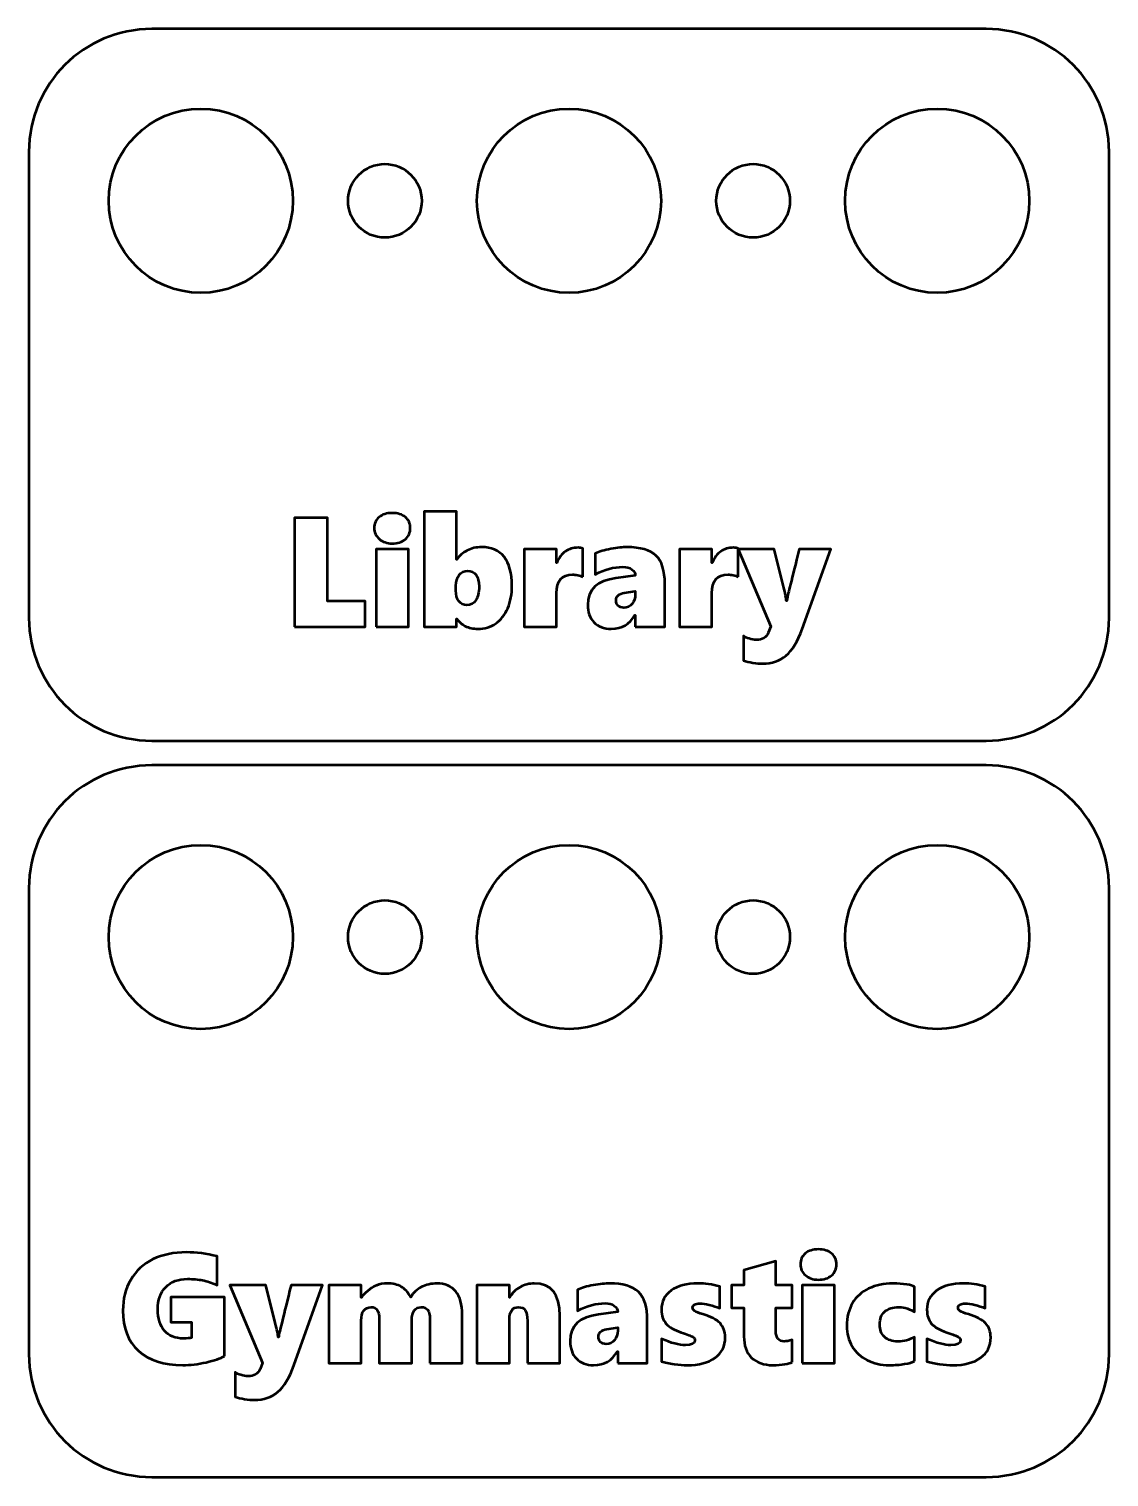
# Model space of a CAD drawing. Header units: centimetres. Extents: x -11.2 to 11.2, y -3 to 3.
# Drawn here: x -2.2 to 2.2, y -2.95 to 2.95 of the extents above; entities that cross this region are included whole.
import ezdxf

# ---------------------------------------------------------------- set-up
doc = ezdxf.new("R2010")
doc.units = ezdxf.units.CM
doc.header["$MEASUREMENT"] = 0
doc.layers.add('Layer 1', color=7, linetype='Continuous')

msp = doc.modelspace()

# ---------------------------------------------------------------- linework, layer by layer
at = {"layer": 'Layer 1', "lineweight": 53}
for centre, major_axis in [((-1.49999, 2.24999), (0, 0.37501)), ((0.00001, 2.24999), (0, 0.37501)), ((1.50001, 2.24999), (0, 0.37501)), ((-0.75, 2.25), (0, 0.15)), ((0.75, 2.25), (0, 0.15)), ((-1.49999, -0.75001), (0, 0.37501)), ((0.00001, -0.75001), (0, 0.37501)), ((1.50001, -0.75001), (0, 0.37501)), ((-0.75, -0.75), (0, 0.15)), ((0.75, -0.75), (0, 0.15))]:
    msp.add_ellipse(centre, major_axis=major_axis, ratio=1, dxfattribs=at)
for points in [[(-2.2, 0.55), (-2.2, 0.55), (-2.2, 2.45), (-2.2, 2.45), (-2.2, 2.45), (-2.2, 2.72614), (-1.97614, 2.95), (-1.7, 2.95), (-1.7, 2.95), (-1.7, 2.95), (1.7, 2.95), (1.7, 2.95), (1.7, 2.95), (1.97614, 2.95), (2.2, 2.72614), (2.2, 2.45), (2.2, 2.45), (2.2, 2.45), (2.2, 0.55), (2.2, 0.55), (2.2, 0.55), (2.2, 0.27386), (1.97614, 0.05), (1.7, 0.05), (1.7, 0.05), (1.7, 0.05), (-1.7, 0.05), (-1.7, 0.05), (-1.7, 0.05), (-1.97614, 0.05), (-2.2, 0.27386), (-2.2, 0.55)], [(-2.2, -2.45), (-2.2, -2.45), (-2.2, -0.55), (-2.2, -0.55), (-2.2, -0.55), (-2.2, -0.27386), (-1.97614, -0.05), (-1.7, -0.05), (-1.7, -0.05), (-1.7, -0.05), (1.7, -0.05), (1.7, -0.05), (1.7, -0.05), (1.97614, -0.05), (2.2, -0.27386), (2.2, -0.55), (2.2, -0.55), (2.2, -0.55), (2.2, -2.45), (2.2, -2.45), (2.2, -2.45), (2.2, -2.72614), (1.97614, -2.95), (1.7, -2.95), (1.7, -2.95), (1.7, -2.95), (-1.7, -2.95), (-1.7, -2.95), (-1.7, -2.95), (-1.97614, -2.95), (-2.2, -2.72614), (-2.2, -2.45)]]:
    msp.add_open_spline(points, degree=3, knots=[0, 0, 0, 0, 0.1111111, 0.1111111, 0.1111111, 0.1111111, 0.2222222, 0.2222222, 0.2222222, 0.2222222, 0.3333333, 0.3333333, 0.3333333, 0.3333333, 0.4444444, 0.4444444, 0.4444444, 0.4444444, 0.5555556, 0.5555556, 0.5555556, 0.5555556, 0.6666667, 0.6666667, 0.6666667, 0.6666667, 0.7777778, 0.7777778, 0.7777778, 0.7777778, 1, 1, 1, 1], dxfattribs=at)
at = {"layer": 'Layer 1', "color": 5, "lineweight": 53}
for points, knots in [([(-1.1177, 0.51361), (-1.1177, 0.51361), (-1.1177, 0.95811), (-1.1177, 0.95811), (-1.1177, 0.95811), (-1.1177, 0.95811), (-0.98372, 0.95811), (-0.98372, 0.95811), (-0.98372, 0.95811), (-0.98372, 0.95811), (-0.98372, 0.61839), (-0.98372, 0.61839), (-0.98372, 0.61839), (-0.98372, 0.61839), (-0.83068, 0.61839), (-0.83068, 0.61839), (-0.83068, 0.61839), (-0.83068, 0.61839), (-0.83068, 0.51361), (-0.83068, 0.51361), (-0.83068, 0.51361), (-0.83068, 0.51361), (-1.1177, 0.51361), (-1.1177, 0.51361)], [0, 0, 0, 0, 0.1428571, 0.1428571, 0.1428571, 0.1428571, 0.2857143, 0.2857143, 0.2857143, 0.2857143, 0.4285714, 0.4285714, 0.4285714, 0.4285714, 0.5714286, 0.5714286, 0.5714286, 0.5714286, 0.7142857, 0.7142857, 0.7142857, 0.7142857, 1, 1, 1, 1]), ([(-0.64642, 0.91662), (-0.64642, 0.898), (-0.6532, 0.88297), (-0.66674, 0.87133), (-0.66674, 0.87133), (-0.68029, 0.85979), (-0.69807, 0.85397), (-0.72019, 0.85397), (-0.72019, 0.85397), (-0.74167, 0.85397), (-0.75935, 0.86), (-0.773, 0.87196), (-0.773, 0.87196), (-0.78676, 0.88392), (-0.79364, 0.89884), (-0.79364, 0.91662), (-0.79364, 0.91662), (-0.79364, 0.93483), (-0.78697, 0.94964), (-0.77364, 0.96086), (-0.77364, 0.96086), (-0.7603, 0.97219), (-0.74252, 0.9778), (-0.72019, 0.9778), (-0.72019, 0.9778), (-0.69807, 0.9778), (-0.68029, 0.97219), (-0.66674, 0.96086), (-0.66674, 0.96086), (-0.6532, 0.94964), (-0.64642, 0.93483), (-0.64642, 0.91662)], [0, 0, 0, 0, 0.1111111, 0.1111111, 0.1111111, 0.1111111, 0.2222222, 0.2222222, 0.2222222, 0.2222222, 0.3333333, 0.3333333, 0.3333333, 0.3333333, 0.4444444, 0.4444444, 0.4444444, 0.4444444, 0.5555556, 0.5555556, 0.5555556, 0.5555556, 0.6666667, 0.6666667, 0.6666667, 0.6666667, 0.7777778, 0.7777778, 0.7777778, 0.7777778, 1, 1, 1, 1]), ([(-0.2324, 0.68199), (-0.2324, 0.64728), (-0.23811, 0.61659), (-0.24965, 0.58981), (-0.24965, 0.58981), (-0.26108, 0.56303), (-0.27738, 0.5424), (-0.29844, 0.52779), (-0.29844, 0.52779), (-0.3195, 0.51329), (-0.34342, 0.50599), (-0.37009, 0.50599), (-0.37009, 0.50599), (-0.39051, 0.50599), (-0.40808, 0.5098), (-0.42269, 0.51731), (-0.42269, 0.51731), (-0.43719, 0.52483), (-0.44872, 0.53467), (-0.45719, 0.54663), (-0.45719, 0.54663), (-0.45719, 0.54663), (-0.45846, 0.54663), (-0.45846, 0.54663), (-0.45846, 0.54663), (-0.45846, 0.54663), (-0.45846, 0.51361), (-0.45846, 0.51361), (-0.45846, 0.51361), (-0.45846, 0.51361), (-0.59054, 0.51361), (-0.59054, 0.51361), (-0.59054, 0.51361), (-0.59054, 0.51361), (-0.59054, 0.98351), (-0.59054, 0.98351), (-0.59054, 0.98351), (-0.59054, 0.98351), (-0.45846, 0.98351), (-0.45846, 0.98351), (-0.45846, 0.98351), (-0.45846, 0.98351), (-0.45846, 0.78793), (-0.45846, 0.78793), (-0.45846, 0.78793), (-0.45846, 0.78793), (-0.45719, 0.78793), (-0.45719, 0.78793), (-0.45719, 0.78793), (-0.44692, 0.80359), (-0.43285, 0.81598), (-0.41517, 0.82508), (-0.41517, 0.82508), (-0.3975, 0.83418), (-0.37803, 0.83873), (-0.35675, 0.83873), (-0.35675, 0.83873), (-0.31664, 0.83873), (-0.28585, 0.8254), (-0.26447, 0.79873), (-0.26447, 0.79873), (-0.24309, 0.77216), (-0.2324, 0.73321), (-0.2324, 0.68199)], [0, 0, 0, 0, 0.0588235, 0.0588235, 0.0588235, 0.0588235, 0.1176471, 0.1176471, 0.1176471, 0.1176471, 0.1764706, 0.1764706, 0.1764706, 0.1764706, 0.2352941, 0.2352941, 0.2352941, 0.2352941, 0.2941176, 0.2941176, 0.2941176, 0.2941176, 0.3529412, 0.3529412, 0.3529412, 0.3529412, 0.4117647, 0.4117647, 0.4117647, 0.4117647, 0.4705882, 0.4705882, 0.4705882, 0.4705882, 0.5294118, 0.5294118, 0.5294118, 0.5294118, 0.5882353, 0.5882353, 0.5882353, 0.5882353, 0.6470588, 0.6470588, 0.6470588, 0.6470588, 0.7058824, 0.7058824, 0.7058824, 0.7058824, 0.7647059, 0.7647059, 0.7647059, 0.7647059, 0.8235294, 0.8235294, 0.8235294, 0.8235294, 0.8823529, 0.8823529, 0.8823529, 0.8823529, 1, 1, 1, 1]), ([(-0.78623, 0.51361), (-0.78623, 0.51361), (-0.78623, 0.83111), (-0.78623, 0.83111), (-0.78623, 0.83111), (-0.78623, 0.83111), (-0.65415, 0.83111), (-0.65415, 0.83111), (-0.65415, 0.83111), (-0.65415, 0.83111), (-0.65415, 0.51361), (-0.65415, 0.51361), (-0.65415, 0.51361), (-0.65415, 0.51361), (-0.78623, 0.51361), (-0.78623, 0.51361)], [0, 0, 0, 0, 0.2, 0.2, 0.2, 0.2, 0.4, 0.4, 0.4, 0.4, 0.6, 0.6, 0.6, 0.6, 1, 1, 1, 1]), ([(0.056, 0.71808), (0.05103, 0.7203), (0.04436, 0.72242), (0.03589, 0.72422), (0.03589, 0.72422), (0.02732, 0.72602), (0.02033, 0.72697), (0.01473, 0.72697), (0.01473, 0.72697), (-0.02888, 0.72697), (-0.05068, 0.70178), (-0.05068, 0.6513), (-0.05068, 0.6513), (-0.05068, 0.6513), (-0.05068, 0.51361), (-0.05068, 0.51361), (-0.05068, 0.51361), (-0.05068, 0.51361), (-0.18276, 0.51361), (-0.18276, 0.51361), (-0.18276, 0.51361), (-0.18276, 0.51361), (-0.18276, 0.83111), (-0.18276, 0.83111), (-0.18276, 0.83111), (-0.18276, 0.83111), (-0.05068, 0.83111), (-0.05068, 0.83111), (-0.05068, 0.83111), (-0.05068, 0.83111), (-0.05068, 0.77523), (-0.05068, 0.77523), (-0.05068, 0.77523), (-0.05068, 0.77523), (-0.04941, 0.77523), (-0.04941, 0.77523), (-0.04941, 0.77523), (-0.04137, 0.79534), (-0.02994, 0.81068), (-0.01501, 0.82116), (-0.01501, 0.82116), (-0.00009, 0.83164), (0.01727, 0.83683), (0.03706, 0.83683), (0.03706, 0.83683), (0.04436, 0.83683), (0.0506, 0.83556), (0.056, 0.83312), (0.056, 0.83312), (0.056, 0.83312), (0.056, 0.71808), (0.056, 0.71808)], [0, 0, 0, 0, 0.0714286, 0.0714286, 0.0714286, 0.0714286, 0.1428571, 0.1428571, 0.1428571, 0.1428571, 0.2142857, 0.2142857, 0.2142857, 0.2142857, 0.2857143, 0.2857143, 0.2857143, 0.2857143, 0.3571429, 0.3571429, 0.3571429, 0.3571429, 0.4285714, 0.4285714, 0.4285714, 0.4285714, 0.5, 0.5, 0.5, 0.5, 0.5714286, 0.5714286, 0.5714286, 0.5714286, 0.6428571, 0.6428571, 0.6428571, 0.6428571, 0.7142857, 0.7142857, 0.7142857, 0.7142857, 0.7857143, 0.7857143, 0.7857143, 0.7857143, 0.8571429, 0.8571429, 0.8571429, 0.8571429, 1, 1, 1, 1]), ([(0.27, 0.51361), (0.27, 0.51361), (0.27, 0.56187), (0.27, 0.56187), (0.27, 0.56187), (0.27, 0.56187), (0.26873, 0.56187), (0.26873, 0.56187), (0.26873, 0.56187), (0.24766, 0.52462), (0.21549, 0.50599), (0.1721, 0.50599), (0.1721, 0.50599), (0.14215, 0.50599), (0.11865, 0.51488), (0.10172, 0.53266), (0.10172, 0.53266), (0.08479, 0.55044), (0.07632, 0.57415), (0.07632, 0.60389), (0.07632, 0.60389), (0.07632, 0.66622), (0.11463, 0.70242), (0.19126, 0.71226), (0.19126, 0.71226), (0.19126, 0.71226), (0.27, 0.72253), (0.27, 0.72253), (0.27, 0.72253), (0.27, 0.7329), (0.26534, 0.74147), (0.25603, 0.74814), (0.25603, 0.74814), (0.24682, 0.7548), (0.23433, 0.75809), (0.21856, 0.75809), (0.21856, 0.75809), (0.18311, 0.75809), (0.14564, 0.74793), (0.10617, 0.72761), (0.10617, 0.72761), (0.10617, 0.72761), (0.10617, 0.81333), (0.10617, 0.81333), (0.10617, 0.81333), (0.12331, 0.82074), (0.14479, 0.82688), (0.17062, 0.83164), (0.17062, 0.83164), (0.19644, 0.8364), (0.21856, 0.83873), (0.23698, 0.83873), (0.23698, 0.83873), (0.29084, 0.83873), (0.33, 0.82719), (0.35424, 0.80412), (0.35424, 0.80412), (0.37847, 0.78116), (0.39065, 0.74263), (0.39065, 0.68876), (0.39065, 0.68876), (0.39065, 0.68876), (0.39065, 0.51361), (0.39065, 0.51361), (0.39065, 0.51361), (0.39065, 0.51361), (0.27, 0.51361), (0.27, 0.51361)], [0, 0, 0, 0, 0.0555556, 0.0555556, 0.0555556, 0.0555556, 0.1111111, 0.1111111, 0.1111111, 0.1111111, 0.1666667, 0.1666667, 0.1666667, 0.1666667, 0.2222222, 0.2222222, 0.2222222, 0.2222222, 0.2777778, 0.2777778, 0.2777778, 0.2777778, 0.3333333, 0.3333333, 0.3333333, 0.3333333, 0.3888889, 0.3888889, 0.3888889, 0.3888889, 0.4444444, 0.4444444, 0.4444444, 0.4444444, 0.5, 0.5, 0.5, 0.5, 0.5555556, 0.5555556, 0.5555556, 0.5555556, 0.6111111, 0.6111111, 0.6111111, 0.6111111, 0.6666667, 0.6666667, 0.6666667, 0.6666667, 0.7222222, 0.7222222, 0.7222222, 0.7222222, 0.7777778, 0.7777778, 0.7777778, 0.7777778, 0.8333333, 0.8333333, 0.8333333, 0.8333333, 0.8888889, 0.8888889, 0.8888889, 0.8888889, 1, 1, 1, 1]), ([(0.6891, 0.71808), (0.68413, 0.7203), (0.67746, 0.72242), (0.66899, 0.72422), (0.66899, 0.72422), (0.66042, 0.72602), (0.65343, 0.72697), (0.64783, 0.72697), (0.64783, 0.72697), (0.60422, 0.72697), (0.58242, 0.70178), (0.58242, 0.6513), (0.58242, 0.6513), (0.58242, 0.6513), (0.58242, 0.51361), (0.58242, 0.51361), (0.58242, 0.51361), (0.58242, 0.51361), (0.45034, 0.51361), (0.45034, 0.51361), (0.45034, 0.51361), (0.45034, 0.51361), (0.45034, 0.83111), (0.45034, 0.83111), (0.45034, 0.83111), (0.45034, 0.83111), (0.58242, 0.83111), (0.58242, 0.83111), (0.58242, 0.83111), (0.58242, 0.83111), (0.58242, 0.77523), (0.58242, 0.77523), (0.58242, 0.77523), (0.58242, 0.77523), (0.58369, 0.77523), (0.58369, 0.77523), (0.58369, 0.77523), (0.59173, 0.79534), (0.60316, 0.81068), (0.61809, 0.82116), (0.61809, 0.82116), (0.63301, 0.83164), (0.65037, 0.83683), (0.67016, 0.83683), (0.67016, 0.83683), (0.67746, 0.83683), (0.6837, 0.83556), (0.6891, 0.83312), (0.6891, 0.83312), (0.6891, 0.83312), (0.6891, 0.71808), (0.6891, 0.71808)], [0, 0, 0, 0, 0.0714286, 0.0714286, 0.0714286, 0.0714286, 0.1428571, 0.1428571, 0.1428571, 0.1428571, 0.2142857, 0.2142857, 0.2142857, 0.2142857, 0.2857143, 0.2857143, 0.2857143, 0.2857143, 0.3571429, 0.3571429, 0.3571429, 0.3571429, 0.4285714, 0.4285714, 0.4285714, 0.4285714, 0.5, 0.5, 0.5, 0.5, 0.5714286, 0.5714286, 0.5714286, 0.5714286, 0.6428571, 0.6428571, 0.6428571, 0.6428571, 0.7142857, 0.7142857, 0.7142857, 0.7142857, 0.7857143, 0.7857143, 0.7857143, 0.7857143, 0.8571429, 0.8571429, 0.8571429, 0.8571429, 1, 1, 1, 1]), ([(0.7888, 0.36438), (0.77641, 0.36438), (0.76308, 0.36544), (0.74879, 0.36767), (0.74879, 0.36767), (0.73461, 0.36978), (0.7218, 0.37296), (0.71069, 0.37708), (0.71069, 0.37708), (0.71069, 0.37708), (0.71069, 0.47678), (0.71069, 0.47678), (0.71069, 0.47678), (0.71588, 0.47286), (0.7235, 0.46916), (0.73376, 0.46588), (0.73376, 0.46588), (0.74392, 0.4626), (0.75366, 0.4609), (0.76265, 0.4609), (0.76265, 0.4609), (0.78721, 0.4609), (0.80351, 0.47064), (0.81155, 0.49001), (0.81155, 0.49001), (0.81155, 0.49001), (0.82182, 0.51488), (0.82182, 0.51488), (0.82182, 0.51488), (0.82182, 0.51488), (0.6891, 0.83111), (0.6891, 0.83111), (0.6891, 0.83111), (0.6891, 0.83111), (0.83515, 0.83111), (0.83515, 0.83111), (0.83515, 0.83111), (0.83515, 0.83111), (0.87367, 0.67797), (0.87367, 0.67797), (0.87367, 0.67797), (0.88108, 0.64939), (0.8851, 0.63024), (0.88574, 0.62029), (0.88574, 0.62029), (0.88574, 0.62029), (0.88701, 0.62029), (0.88701, 0.62029), (0.88701, 0.62029), (0.88764, 0.62484), (0.88849, 0.62992), (0.88965, 0.63553), (0.88965, 0.63553), (0.89082, 0.64103), (0.90691, 0.70623), (0.93791, 0.83111), (0.93791, 0.83111), (0.93791, 0.83111), (1.06629, 0.83111), (1.06629, 0.83111), (1.06629, 0.83111), (1.06629, 0.83111), (0.94945, 0.50451), (0.94945, 0.50451), (0.94945, 0.50451), (0.93188, 0.45455), (0.91008, 0.41868), (0.88415, 0.39698), (0.88415, 0.39698), (0.85822, 0.37529), (0.82647, 0.36438), (0.7888, 0.36438)], [0, 0, 0, 0, 0.0526316, 0.0526316, 0.0526316, 0.0526316, 0.1052632, 0.1052632, 0.1052632, 0.1052632, 0.1578947, 0.1578947, 0.1578947, 0.1578947, 0.2105263, 0.2105263, 0.2105263, 0.2105263, 0.2631579, 0.2631579, 0.2631579, 0.2631579, 0.3157895, 0.3157895, 0.3157895, 0.3157895, 0.3684211, 0.3684211, 0.3684211, 0.3684211, 0.4210526, 0.4210526, 0.4210526, 0.4210526, 0.4736842, 0.4736842, 0.4736842, 0.4736842, 0.5263158, 0.5263158, 0.5263158, 0.5263158, 0.5789474, 0.5789474, 0.5789474, 0.5789474, 0.6315789, 0.6315789, 0.6315789, 0.6315789, 0.6842105, 0.6842105, 0.6842105, 0.6842105, 0.7368421, 0.7368421, 0.7368421, 0.7368421, 0.7894737, 0.7894737, 0.7894737, 0.7894737, 0.8421053, 0.8421053, 0.8421053, 0.8421053, 0.8947368, 0.8947368, 0.8947368, 0.8947368, 1, 1, 1, 1]), ([(-0.36638, 0.67797), (-0.36638, 0.69924), (-0.37051, 0.71533), (-0.37866, 0.72602), (-0.37866, 0.72602), (-0.38681, 0.73681), (-0.39856, 0.74221), (-0.4138, 0.74221), (-0.4138, 0.74221), (-0.42724, 0.74221), (-0.43846, 0.7366), (-0.44745, 0.72528), (-0.44745, 0.72528), (-0.45645, 0.71406), (-0.46089, 0.69935), (-0.46089, 0.68136), (-0.46089, 0.68136), (-0.46089, 0.68136), (-0.46089, 0.66209), (-0.46089, 0.66209), (-0.46089, 0.66209), (-0.46089, 0.64389), (-0.45687, 0.62939), (-0.44883, 0.6187), (-0.44883, 0.6187), (-0.44079, 0.60791), (-0.42999, 0.60251), (-0.41634, 0.60251), (-0.41634, 0.60251), (-0.40036, 0.60251), (-0.38808, 0.60907), (-0.3794, 0.6222), (-0.3794, 0.6222), (-0.37072, 0.63532), (-0.36638, 0.65395), (-0.36638, 0.67797)], [0, 0, 0, 0, 0.1, 0.1, 0.1, 0.1, 0.2, 0.2, 0.2, 0.2, 0.3, 0.3, 0.3, 0.3, 0.4, 0.4, 0.4, 0.4, 0.5, 0.5, 0.5, 0.5, 0.6, 0.6, 0.6, 0.6, 0.7, 0.7, 0.7, 0.7, 0.8, 0.8, 0.8, 0.8, 1, 1, 1, 1]), ([(0.19189, 0.62145), (0.19189, 0.61278), (0.19464, 0.60569), (0.20015, 0.60008), (0.20015, 0.60008), (0.20554, 0.59447), (0.21337, 0.59172), (0.22353, 0.59172), (0.22353, 0.59172), (0.2374, 0.59172), (0.24851, 0.5969), (0.25708, 0.60727), (0.25708, 0.60727), (0.26566, 0.61754), (0.27, 0.63077), (0.27, 0.64696), (0.27, 0.64696), (0.27, 0.64696), (0.27, 0.65903), (0.27, 0.65903), (0.27, 0.65903), (0.27, 0.65903), (0.22533, 0.65278), (0.22533, 0.65278), (0.22533, 0.65278), (0.203, 0.64908), (0.19189, 0.63871), (0.19189, 0.62145)], [0, 0, 0, 0, 0.125, 0.125, 0.125, 0.125, 0.25, 0.25, 0.25, 0.25, 0.375, 0.375, 0.375, 0.375, 0.5, 0.5, 0.5, 0.5, 0.625, 0.625, 0.625, 0.625, 0.75, 0.75, 0.75, 0.75, 1, 1, 1, 1]), ([(-1.4034, -2.45707), (-1.42012, -2.4666), (-1.4451, -2.47517), (-1.47844, -2.48269), (-1.47844, -2.48269), (-1.51167, -2.4902), (-1.54342, -2.49401), (-1.57358, -2.49401), (-1.57358, -2.49401), (-1.65137, -2.49401), (-1.71159, -2.47454), (-1.75392, -2.43559), (-1.75392, -2.43559), (-1.79625, -2.39664), (-1.81742, -2.34203), (-1.81742, -2.27176), (-1.81742, -2.27176), (-1.81742, -2.22466), (-1.80673, -2.18275), (-1.78535, -2.14614), (-1.78535, -2.14614), (-1.76397, -2.10962), (-1.73381, -2.08179), (-1.69497, -2.06274), (-1.69497, -2.06274), (-1.65613, -2.04379), (-1.6103, -2.03427), (-1.5576, -2.03427), (-1.5576, -2.03427), (-1.51897, -2.03427), (-1.47769, -2.03977), (-1.43388, -2.05067), (-1.43388, -2.05067), (-1.43388, -2.05067), (-1.43388, -2.16762), (-1.43388, -2.16762), (-1.43388, -2.16762), (-1.45431, -2.15831), (-1.47399, -2.15185), (-1.49283, -2.14825), (-1.49283, -2.14825), (-1.51167, -2.14465), (-1.5322, -2.14285), (-1.55453, -2.14285), (-1.55453, -2.14285), (-1.59136, -2.14285), (-1.62068, -2.15397), (-1.64248, -2.17609), (-1.64248, -2.17609), (-1.66428, -2.19821), (-1.67518, -2.22858), (-1.67518, -2.26721), (-1.67518, -2.26721), (-1.67518, -2.30425), (-1.66608, -2.33325), (-1.64777, -2.3541), (-1.64777, -2.3541), (-1.62946, -2.37495), (-1.60395, -2.38542), (-1.57115, -2.38542), (-1.57115, -2.38542), (-1.55591, -2.38542), (-1.54458, -2.38458), (-1.53738, -2.38288), (-1.53738, -2.38288), (-1.53738, -2.38288), (-1.53738, -2.31938), (-1.53738, -2.31938), (-1.53738, -2.31938), (-1.53738, -2.31938), (-1.62247, -2.31938), (-1.62247, -2.31938), (-1.62247, -2.31938), (-1.62247, -2.31938), (-1.62247, -2.21778), (-1.62247, -2.21778), (-1.62247, -2.21778), (-1.62247, -2.21778), (-1.4034, -2.21778), (-1.4034, -2.21778), (-1.4034, -2.21778), (-1.4034, -2.21778), (-1.4034, -2.45707), (-1.4034, -2.45707)], [0, 0, 0, 0, 0.0454545, 0.0454545, 0.0454545, 0.0454545, 0.0909091, 0.0909091, 0.0909091, 0.0909091, 0.1363636, 0.1363636, 0.1363636, 0.1363636, 0.1818182, 0.1818182, 0.1818182, 0.1818182, 0.2272727, 0.2272727, 0.2272727, 0.2272727, 0.2727273, 0.2727273, 0.2727273, 0.2727273, 0.3181818, 0.3181818, 0.3181818, 0.3181818, 0.3636364, 0.3636364, 0.3636364, 0.3636364, 0.4090909, 0.4090909, 0.4090909, 0.4090909, 0.4545455, 0.4545455, 0.4545455, 0.4545455, 0.5, 0.5, 0.5, 0.5, 0.5454545, 0.5454545, 0.5454545, 0.5454545, 0.5909091, 0.5909091, 0.5909091, 0.5909091, 0.6363636, 0.6363636, 0.6363636, 0.6363636, 0.6818182, 0.6818182, 0.6818182, 0.6818182, 0.7272727, 0.7272727, 0.7272727, 0.7272727, 0.7727273, 0.7727273, 0.7727273, 0.7727273, 0.8181818, 0.8181818, 0.8181818, 0.8181818, 0.8636364, 0.8636364, 0.8636364, 0.8636364, 0.9090909, 0.9090909, 0.9090909, 0.9090909, 1, 1, 1, 1]), ([(1.08985, -2.08338), (1.08985, -2.102), (1.08307, -2.11703), (1.06953, -2.12867), (1.06953, -2.12867), (1.05598, -2.14021), (1.0382, -2.14603), (1.01608, -2.14603), (1.01608, -2.14603), (0.9946, -2.14603), (0.97692, -2.14), (0.96327, -2.12804), (0.96327, -2.12804), (0.94951, -2.11608), (0.94263, -2.10116), (0.94263, -2.08338), (0.94263, -2.08338), (0.94263, -2.06517), (0.9493, -2.05036), (0.96263, -2.03914), (0.96263, -2.03914), (0.97597, -2.02781), (0.99375, -2.0222), (1.01608, -2.0222), (1.01608, -2.0222), (1.0382, -2.0222), (1.05598, -2.02781), (1.06953, -2.03914), (1.06953, -2.03914), (1.08307, -2.05036), (1.08985, -2.06517), (1.08985, -2.08338)], [0, 0, 0, 0, 0.1111111, 0.1111111, 0.1111111, 0.1111111, 0.2222222, 0.2222222, 0.2222222, 0.2222222, 0.3333333, 0.3333333, 0.3333333, 0.3333333, 0.4444444, 0.4444444, 0.4444444, 0.4444444, 0.5555556, 0.5555556, 0.5555556, 0.5555556, 0.6666667, 0.6666667, 0.6666667, 0.6666667, 0.7777778, 0.7777778, 0.7777778, 0.7777778, 1, 1, 1, 1]), ([(0.90876, -2.48194), (0.90273, -2.4848), (0.89299, -2.48755), (0.87934, -2.49009), (0.87934, -2.49009), (0.86569, -2.49274), (0.84928, -2.49401), (0.83002, -2.49401), (0.83002, -2.49401), (0.7933, -2.49401), (0.76451, -2.48385), (0.74366, -2.46364), (0.74366, -2.46364), (0.72292, -2.44342), (0.71255, -2.41453), (0.71255, -2.37717), (0.71255, -2.37717), (0.71255, -2.37717), (0.71255, -2.26033), (0.71255, -2.26033), (0.71255, -2.26033), (0.71255, -2.26033), (0.66238, -2.26033), (0.66238, -2.26033), (0.66238, -2.26033), (0.66238, -2.26033), (0.66238, -2.16889), (0.66238, -2.16889), (0.66238, -2.16889), (0.66238, -2.16889), (0.71255, -2.16889), (0.71255, -2.16889), (0.71255, -2.16889), (0.71255, -2.16889), (0.71255, -2.10645), (0.71255, -2.10645), (0.71255, -2.10645), (0.71255, -2.10645), (0.84272, -2.07046), (0.84272, -2.07046), (0.84272, -2.07046), (0.84272, -2.07046), (0.84272, -2.16889), (0.84272, -2.16889), (0.84272, -2.16889), (0.84272, -2.16889), (0.90876, -2.16889), (0.90876, -2.16889), (0.90876, -2.16889), (0.90876, -2.16889), (0.90876, -2.26033), (0.90876, -2.26033), (0.90876, -2.26033), (0.90876, -2.26033), (0.84272, -2.26033), (0.84272, -2.26033), (0.84272, -2.26033), (0.84272, -2.26033), (0.84272, -2.35558), (0.84272, -2.35558), (0.84272, -2.35558), (0.84272, -2.38352), (0.85383, -2.39749), (0.87595, -2.39749), (0.87595, -2.39749), (0.88622, -2.39749), (0.89722, -2.39516), (0.90876, -2.3905), (0.90876, -2.3905), (0.90876, -2.3905), (0.90876, -2.48194), (0.90876, -2.48194)], [0, 0, 0, 0, 0.0526316, 0.0526316, 0.0526316, 0.0526316, 0.1052632, 0.1052632, 0.1052632, 0.1052632, 0.1578947, 0.1578947, 0.1578947, 0.1578947, 0.2105263, 0.2105263, 0.2105263, 0.2105263, 0.2631579, 0.2631579, 0.2631579, 0.2631579, 0.3157895, 0.3157895, 0.3157895, 0.3157895, 0.3684211, 0.3684211, 0.3684211, 0.3684211, 0.4210526, 0.4210526, 0.4210526, 0.4210526, 0.4736842, 0.4736842, 0.4736842, 0.4736842, 0.5263158, 0.5263158, 0.5263158, 0.5263158, 0.5789474, 0.5789474, 0.5789474, 0.5789474, 0.6315789, 0.6315789, 0.6315789, 0.6315789, 0.6842105, 0.6842105, 0.6842105, 0.6842105, 0.7368421, 0.7368421, 0.7368421, 0.7368421, 0.7894737, 0.7894737, 0.7894737, 0.7894737, 0.8421053, 0.8421053, 0.8421053, 0.8421053, 0.8947368, 0.8947368, 0.8947368, 0.8947368, 1, 1, 1, 1]), ([(-1.28147, -2.63562), (-1.29386, -2.63562), (-1.30719, -2.63456), (-1.32148, -2.63233), (-1.32148, -2.63233), (-1.33566, -2.63022), (-1.34847, -2.62704), (-1.35958, -2.62292), (-1.35958, -2.62292), (-1.35958, -2.62292), (-1.35958, -2.52322), (-1.35958, -2.52322), (-1.35958, -2.52322), (-1.35439, -2.52714), (-1.34677, -2.53084), (-1.33651, -2.53412), (-1.33651, -2.53412), (-1.32635, -2.5374), (-1.31661, -2.5391), (-1.30762, -2.5391), (-1.30762, -2.5391), (-1.28306, -2.5391), (-1.26676, -2.52936), (-1.25872, -2.50999), (-1.25872, -2.50999), (-1.25872, -2.50999), (-1.24845, -2.48512), (-1.24845, -2.48512), (-1.24845, -2.48512), (-1.24845, -2.48512), (-1.38117, -2.16889), (-1.38117, -2.16889), (-1.38117, -2.16889), (-1.38117, -2.16889), (-1.23512, -2.16889), (-1.23512, -2.16889), (-1.23512, -2.16889), (-1.23512, -2.16889), (-1.1966, -2.32203), (-1.1966, -2.32203), (-1.1966, -2.32203), (-1.18919, -2.35061), (-1.18517, -2.36976), (-1.18453, -2.37971), (-1.18453, -2.37971), (-1.18453, -2.37971), (-1.18326, -2.37971), (-1.18326, -2.37971), (-1.18326, -2.37971), (-1.18263, -2.37516), (-1.18178, -2.37008), (-1.18062, -2.36447), (-1.18062, -2.36447), (-1.17945, -2.35897), (-1.16336, -2.29377), (-1.13236, -2.16889), (-1.13236, -2.16889), (-1.13236, -2.16889), (-1.00398, -2.16889), (-1.00398, -2.16889), (-1.00398, -2.16889), (-1.00398, -2.16889), (-1.12082, -2.49549), (-1.12082, -2.49549), (-1.12082, -2.49549), (-1.13839, -2.54545), (-1.16019, -2.58132), (-1.18612, -2.60302), (-1.18612, -2.60302), (-1.21205, -2.62471), (-1.2438, -2.63562), (-1.28147, -2.63562)], [0, 0, 0, 0, 0.0526316, 0.0526316, 0.0526316, 0.0526316, 0.1052632, 0.1052632, 0.1052632, 0.1052632, 0.1578947, 0.1578947, 0.1578947, 0.1578947, 0.2105263, 0.2105263, 0.2105263, 0.2105263, 0.2631579, 0.2631579, 0.2631579, 0.2631579, 0.3157895, 0.3157895, 0.3157895, 0.3157895, 0.3684211, 0.3684211, 0.3684211, 0.3684211, 0.4210526, 0.4210526, 0.4210526, 0.4210526, 0.4736842, 0.4736842, 0.4736842, 0.4736842, 0.5263158, 0.5263158, 0.5263158, 0.5263158, 0.5789474, 0.5789474, 0.5789474, 0.5789474, 0.6315789, 0.6315789, 0.6315789, 0.6315789, 0.6842105, 0.6842105, 0.6842105, 0.6842105, 0.7368421, 0.7368421, 0.7368421, 0.7368421, 0.7894737, 0.7894737, 0.7894737, 0.7894737, 0.8421053, 0.8421053, 0.8421053, 0.8421053, 0.8947368, 0.8947368, 0.8947368, 0.8947368, 1, 1, 1, 1]), ([(-0.56699, -2.48639), (-0.56699, -2.48639), (-0.56699, -2.3034), (-0.56699, -2.3034), (-0.56699, -2.3034), (-0.56699, -2.28806), (-0.56974, -2.27663), (-0.57514, -2.26911), (-0.57514, -2.26911), (-0.58064, -2.2616), (-0.58953, -2.25779), (-0.60191, -2.25779), (-0.60191, -2.25779), (-0.61409, -2.25779), (-0.62361, -2.26234), (-0.63038, -2.27155), (-0.63038, -2.27155), (-0.63726, -2.28076), (-0.64065, -2.29356), (-0.64065, -2.30986), (-0.64065, -2.30986), (-0.64065, -2.30986), (-0.64065, -2.48639), (-0.64065, -2.48639), (-0.64065, -2.48639), (-0.64065, -2.48639), (-0.77273, -2.48639), (-0.77273, -2.48639), (-0.77273, -2.48639), (-0.77273, -2.48639), (-0.77273, -2.30647), (-0.77273, -2.30647), (-0.77273, -2.30647), (-0.77273, -2.27398), (-0.78374, -2.25779), (-0.80586, -2.25779), (-0.80586, -2.25779), (-0.8193, -2.25779), (-0.82935, -2.26245), (-0.83612, -2.27187), (-0.83612, -2.27187), (-0.843, -2.28128), (-0.84639, -2.29483), (-0.84639, -2.3124), (-0.84639, -2.3124), (-0.84639, -2.3124), (-0.84639, -2.48639), (-0.84639, -2.48639), (-0.84639, -2.48639), (-0.84639, -2.48639), (-0.97847, -2.48639), (-0.97847, -2.48639), (-0.97847, -2.48639), (-0.97847, -2.48639), (-0.97847, -2.16889), (-0.97847, -2.16889), (-0.97847, -2.16889), (-0.97847, -2.16889), (-0.84639, -2.16889), (-0.84639, -2.16889), (-0.84639, -2.16889), (-0.84639, -2.16889), (-0.84639, -2.21905), (-0.84639, -2.21905), (-0.84639, -2.21905), (-0.84639, -2.21905), (-0.84512, -2.21905), (-0.84512, -2.21905), (-0.84512, -2.21905), (-0.84015, -2.21016), (-0.83231, -2.20117), (-0.82141, -2.19207), (-0.82141, -2.19207), (-0.81062, -2.18286), (-0.79834, -2.17545), (-0.78469, -2.16974), (-0.78469, -2.16974), (-0.77114, -2.16413), (-0.75633, -2.16127), (-0.74045, -2.16127), (-0.74045, -2.16127), (-0.71791, -2.16127), (-0.69896, -2.16571), (-0.68351, -2.1746), (-0.68351, -2.1746), (-0.66817, -2.18339), (-0.65536, -2.19746), (-0.64499, -2.21662), (-0.64499, -2.21662), (-0.63377, -2.19884), (-0.61895, -2.18519), (-0.60033, -2.17566), (-0.60033, -2.17566), (-0.5817, -2.16603), (-0.56096, -2.16127), (-0.5382, -2.16127), (-0.5382, -2.16127), (-0.50497, -2.16127), (-0.47936, -2.17206), (-0.46158, -2.19376), (-0.46158, -2.19376), (-0.4438, -2.21546), (-0.43491, -2.24678), (-0.43491, -2.28774), (-0.43491, -2.28774), (-0.43491, -2.28774), (-0.43491, -2.48639), (-0.43491, -2.48639), (-0.43491, -2.48639), (-0.43491, -2.48639), (-0.56699, -2.48639), (-0.56699, -2.48639)], [0, 0, 0, 0, 0.0344828, 0.0344828, 0.0344828, 0.0344828, 0.0689655, 0.0689655, 0.0689655, 0.0689655, 0.1034483, 0.1034483, 0.1034483, 0.1034483, 0.137931, 0.137931, 0.137931, 0.137931, 0.1724138, 0.1724138, 0.1724138, 0.1724138, 0.2068966, 0.2068966, 0.2068966, 0.2068966, 0.2413793, 0.2413793, 0.2413793, 0.2413793, 0.2758621, 0.2758621, 0.2758621, 0.2758621, 0.3103448, 0.3103448, 0.3103448, 0.3103448, 0.3448276, 0.3448276, 0.3448276, 0.3448276, 0.3793103, 0.3793103, 0.3793103, 0.3793103, 0.4137931, 0.4137931, 0.4137931, 0.4137931, 0.4482759, 0.4482759, 0.4482759, 0.4482759, 0.4827586, 0.4827586, 0.4827586, 0.4827586, 0.5172414, 0.5172414, 0.5172414, 0.5172414, 0.5517241, 0.5517241, 0.5517241, 0.5517241, 0.5862069, 0.5862069, 0.5862069, 0.5862069, 0.6206897, 0.6206897, 0.6206897, 0.6206897, 0.6551724, 0.6551724, 0.6551724, 0.6551724, 0.6896552, 0.6896552, 0.6896552, 0.6896552, 0.7241379, 0.7241379, 0.7241379, 0.7241379, 0.7586207, 0.7586207, 0.7586207, 0.7586207, 0.7931034, 0.7931034, 0.7931034, 0.7931034, 0.8275862, 0.8275862, 0.8275862, 0.8275862, 0.862069, 0.862069, 0.862069, 0.862069, 0.8965517, 0.8965517, 0.8965517, 0.8965517, 0.9310345, 0.9310345, 0.9310345, 0.9310345, 1, 1, 1, 1]), ([(-0.16937, -2.48639), (-0.16937, -2.48639), (-0.16937, -2.31303), (-0.16937, -2.31303), (-0.16937, -2.31303), (-0.16937, -2.29335), (-0.17233, -2.27927), (-0.17815, -2.2707), (-0.17815, -2.2707), (-0.18408, -2.26213), (-0.19361, -2.25779), (-0.20683, -2.25779), (-0.20683, -2.25779), (-0.21816, -2.25779), (-0.22705, -2.26223), (-0.2334, -2.27112), (-0.2334, -2.27112), (-0.23985, -2.28001), (-0.24303, -2.29144), (-0.24303, -2.3052), (-0.24303, -2.3052), (-0.24303, -2.3052), (-0.24303, -2.48639), (-0.24303, -2.48639), (-0.24303, -2.48639), (-0.24303, -2.48639), (-0.37511, -2.48639), (-0.37511, -2.48639), (-0.37511, -2.48639), (-0.37511, -2.48639), (-0.37511, -2.16889), (-0.37511, -2.16889), (-0.37511, -2.16889), (-0.37511, -2.16889), (-0.24303, -2.16889), (-0.24303, -2.16889), (-0.24303, -2.16889), (-0.24303, -2.16889), (-0.24303, -2.21842), (-0.24303, -2.21842), (-0.24303, -2.21842), (-0.24303, -2.21842), (-0.24176, -2.21842), (-0.24176, -2.21842), (-0.24176, -2.21842), (-0.23128, -2.20032), (-0.2171, -2.18625), (-0.19932, -2.1763), (-0.19932, -2.1763), (-0.18154, -2.16624), (-0.16228, -2.16127), (-0.14143, -2.16127), (-0.14143, -2.16127), (-0.072, -2.16127), (-0.03729, -2.20508), (-0.03729, -2.29271), (-0.03729, -2.29271), (-0.03729, -2.29271), (-0.03729, -2.48639), (-0.03729, -2.48639), (-0.03729, -2.48639), (-0.03729, -2.48639), (-0.16937, -2.48639), (-0.16937, -2.48639)], [0, 0, 0, 0, 0.0588235, 0.0588235, 0.0588235, 0.0588235, 0.1176471, 0.1176471, 0.1176471, 0.1176471, 0.1764706, 0.1764706, 0.1764706, 0.1764706, 0.2352941, 0.2352941, 0.2352941, 0.2352941, 0.2941176, 0.2941176, 0.2941176, 0.2941176, 0.3529412, 0.3529412, 0.3529412, 0.3529412, 0.4117647, 0.4117647, 0.4117647, 0.4117647, 0.4705882, 0.4705882, 0.4705882, 0.4705882, 0.5294118, 0.5294118, 0.5294118, 0.5294118, 0.5882353, 0.5882353, 0.5882353, 0.5882353, 0.6470588, 0.6470588, 0.6470588, 0.6470588, 0.7058824, 0.7058824, 0.7058824, 0.7058824, 0.7647059, 0.7647059, 0.7647059, 0.7647059, 0.8235294, 0.8235294, 0.8235294, 0.8235294, 0.8823529, 0.8823529, 0.8823529, 0.8823529, 1, 1, 1, 1]), ([(0.1983, -2.48639), (0.1983, -2.48639), (0.1983, -2.43813), (0.1983, -2.43813), (0.1983, -2.43813), (0.1983, -2.43813), (0.19703, -2.43813), (0.19703, -2.43813), (0.19703, -2.43813), (0.17596, -2.47538), (0.14379, -2.49401), (0.1004, -2.49401), (0.1004, -2.49401), (0.07045, -2.49401), (0.04695, -2.48512), (0.03002, -2.46734), (0.03002, -2.46734), (0.01309, -2.44956), (0.00462, -2.42585), (0.00462, -2.39611), (0.00462, -2.39611), (0.00462, -2.33378), (0.04293, -2.29758), (0.11956, -2.28774), (0.11956, -2.28774), (0.11956, -2.28774), (0.1983, -2.27747), (0.1983, -2.27747), (0.1983, -2.27747), (0.1983, -2.2671), (0.19364, -2.25853), (0.18433, -2.25186), (0.18433, -2.25186), (0.17512, -2.2452), (0.16263, -2.24191), (0.14686, -2.24191), (0.14686, -2.24191), (0.11141, -2.24191), (0.07394, -2.25207), (0.03447, -2.27239), (0.03447, -2.27239), (0.03447, -2.27239), (0.03447, -2.18667), (0.03447, -2.18667), (0.03447, -2.18667), (0.05161, -2.17926), (0.07309, -2.17312), (0.09892, -2.16836), (0.09892, -2.16836), (0.12474, -2.1636), (0.14686, -2.16127), (0.16528, -2.16127), (0.16528, -2.16127), (0.21914, -2.16127), (0.2583, -2.17281), (0.28254, -2.19588), (0.28254, -2.19588), (0.30677, -2.21884), (0.31895, -2.25737), (0.31895, -2.31124), (0.31895, -2.31124), (0.31895, -2.31124), (0.31895, -2.48639), (0.31895, -2.48639), (0.31895, -2.48639), (0.31895, -2.48639), (0.1983, -2.48639), (0.1983, -2.48639)], [0, 0, 0, 0, 0.0555556, 0.0555556, 0.0555556, 0.0555556, 0.1111111, 0.1111111, 0.1111111, 0.1111111, 0.1666667, 0.1666667, 0.1666667, 0.1666667, 0.2222222, 0.2222222, 0.2222222, 0.2222222, 0.2777778, 0.2777778, 0.2777778, 0.2777778, 0.3333333, 0.3333333, 0.3333333, 0.3333333, 0.3888889, 0.3888889, 0.3888889, 0.3888889, 0.4444444, 0.4444444, 0.4444444, 0.4444444, 0.5, 0.5, 0.5, 0.5, 0.5555556, 0.5555556, 0.5555556, 0.5555556, 0.6111111, 0.6111111, 0.6111111, 0.6111111, 0.6666667, 0.6666667, 0.6666667, 0.6666667, 0.7222222, 0.7222222, 0.7222222, 0.7222222, 0.7777778, 0.7777778, 0.7777778, 0.7777778, 0.8333333, 0.8333333, 0.8333333, 0.8333333, 0.8888889, 0.8888889, 0.8888889, 0.8888889, 1, 1, 1, 1]), ([(0.63645, -2.38087), (0.63645, -2.41675), (0.6228, -2.44469), (0.59539, -2.46438), (0.59539, -2.46438), (0.56798, -2.48417), (0.52988, -2.49401), (0.48088, -2.49401), (0.48088, -2.49401), (0.46659, -2.49401), (0.44902, -2.49253), (0.42806, -2.48967), (0.42806, -2.48967), (0.407, -2.48681), (0.38996, -2.48332), (0.37674, -2.47919), (0.37674, -2.47919), (0.37674, -2.47919), (0.37674, -2.38669), (0.37674, -2.38669), (0.37674, -2.38669), (0.41579, -2.40405), (0.44838, -2.41273), (0.47453, -2.41273), (0.47453, -2.41273), (0.50035, -2.41273), (0.51326, -2.40606), (0.51326, -2.39262), (0.51326, -2.39262), (0.51326, -2.38701), (0.5103, -2.38236), (0.50426, -2.37876), (0.50426, -2.37876), (0.49834, -2.37516), (0.48257, -2.36913), (0.45727, -2.36066), (0.45727, -2.36066), (0.42912, -2.35177), (0.4087, -2.33992), (0.39589, -2.32531), (0.39589, -2.32531), (0.38309, -2.3106), (0.37674, -2.29144), (0.37674, -2.26795), (0.37674, -2.26795), (0.37674, -2.23504), (0.38986, -2.20911), (0.416, -2.18995), (0.416, -2.18995), (0.44214, -2.17079), (0.47886, -2.16127), (0.52617, -2.16127), (0.52617, -2.16127), (0.5539, -2.16127), (0.58322, -2.16529), (0.61423, -2.17333), (0.61423, -2.17333), (0.61423, -2.17333), (0.61423, -2.26223), (0.61423, -2.26223), (0.61423, -2.26223), (0.60121, -2.25663), (0.58692, -2.25197), (0.57136, -2.24816), (0.57136, -2.24816), (0.55591, -2.24445), (0.54289, -2.24255), (0.53231, -2.24255), (0.53231, -2.24255), (0.52363, -2.24255), (0.51665, -2.24403), (0.51146, -2.24689), (0.51146, -2.24689), (0.50628, -2.24975), (0.50374, -2.25377), (0.50374, -2.25895), (0.50374, -2.25895), (0.50374, -2.26499), (0.50649, -2.26985), (0.5121, -2.27356), (0.5121, -2.27356), (0.51771, -2.27726), (0.52882, -2.28171), (0.54565, -2.28689), (0.54565, -2.28689), (0.57803, -2.29642), (0.60131, -2.30859), (0.61539, -2.32351), (0.61539, -2.32351), (0.62947, -2.33833), (0.63645, -2.35748), (0.63645, -2.38087)], [0, 0, 0, 0, 0.0416667, 0.0416667, 0.0416667, 0.0416667, 0.0833333, 0.0833333, 0.0833333, 0.0833333, 0.125, 0.125, 0.125, 0.125, 0.1666667, 0.1666667, 0.1666667, 0.1666667, 0.2083333, 0.2083333, 0.2083333, 0.2083333, 0.25, 0.25, 0.25, 0.25, 0.2916667, 0.2916667, 0.2916667, 0.2916667, 0.3333333, 0.3333333, 0.3333333, 0.3333333, 0.375, 0.375, 0.375, 0.375, 0.4166667, 0.4166667, 0.4166667, 0.4166667, 0.4583333, 0.4583333, 0.4583333, 0.4583333, 0.5, 0.5, 0.5, 0.5, 0.5416667, 0.5416667, 0.5416667, 0.5416667, 0.5833333, 0.5833333, 0.5833333, 0.5833333, 0.625, 0.625, 0.625, 0.625, 0.6666667, 0.6666667, 0.6666667, 0.6666667, 0.7083333, 0.7083333, 0.7083333, 0.7083333, 0.75, 0.75, 0.75, 0.75, 0.7916667, 0.7916667, 0.7916667, 0.7916667, 0.8333333, 0.8333333, 0.8333333, 0.8333333, 0.875, 0.875, 0.875, 0.875, 0.9166667, 0.9166667, 0.9166667, 0.9166667, 1, 1, 1, 1]), ([(0.95004, -2.48639), (0.95004, -2.48639), (0.95004, -2.16889), (0.95004, -2.16889), (0.95004, -2.16889), (0.95004, -2.16889), (1.08212, -2.16889), (1.08212, -2.16889), (1.08212, -2.16889), (1.08212, -2.16889), (1.08212, -2.48639), (1.08212, -2.48639), (1.08212, -2.48639), (1.08212, -2.48639), (0.95004, -2.48639), (0.95004, -2.48639)], [0, 0, 0, 0, 0.2, 0.2, 0.2, 0.2, 0.4, 0.4, 0.4, 0.4, 0.6, 0.6, 0.6, 0.6, 1, 1, 1, 1]), ([(1.40735, -2.47729), (1.39888, -2.48226), (1.38555, -2.48628), (1.36735, -2.48935), (1.36735, -2.48935), (1.34914, -2.49242), (1.32819, -2.49401), (1.30448, -2.49401), (1.30448, -2.49401), (1.27093, -2.49401), (1.24098, -2.48724), (1.21473, -2.47369), (1.21473, -2.47369), (1.18838, -2.46014), (1.16796, -2.4412), (1.15346, -2.41686), (1.15346, -2.41686), (1.13896, -2.39252), (1.13176, -2.3651), (1.13176, -2.33473), (1.13176, -2.33473), (1.13176, -2.29843), (1.13949, -2.26731), (1.15483, -2.24139), (1.15483, -2.24139), (1.17028, -2.21546), (1.19219, -2.19556), (1.22077, -2.18191), (1.22077, -2.18191), (1.24924, -2.16815), (1.28236, -2.16127), (1.31993, -2.16127), (1.31993, -2.16127), (1.34057, -2.16127), (1.3592, -2.16265), (1.3756, -2.16529), (1.3756, -2.16529), (1.392, -2.16794), (1.40259, -2.17111), (1.40735, -2.1746), (1.40735, -2.1746), (1.40735, -2.1746), (1.40735, -2.27747), (1.40735, -2.27747), (1.40735, -2.27747), (1.40079, -2.27229), (1.39126, -2.26774), (1.37888, -2.26372), (1.37888, -2.26372), (1.3665, -2.2598), (1.35496, -2.25779), (1.34449, -2.25779), (1.34449, -2.25779), (1.31866, -2.25779), (1.29908, -2.26393), (1.28575, -2.27631), (1.28575, -2.27631), (1.27241, -2.28859), (1.26575, -2.30594), (1.26575, -2.32827), (1.26575, -2.32827), (1.26575, -2.35018), (1.27231, -2.36722), (1.28543, -2.37929), (1.28543, -2.37929), (1.29855, -2.39146), (1.31655, -2.39749), (1.33951, -2.39749), (1.33951, -2.39749), (1.36406, -2.39749), (1.38671, -2.39156), (1.40735, -2.37971), (1.40735, -2.37971), (1.40735, -2.37971), (1.40735, -2.47729), (1.40735, -2.47729)], [0, 0, 0, 0, 0.05, 0.05, 0.05, 0.05, 0.1, 0.1, 0.1, 0.1, 0.15, 0.15, 0.15, 0.15, 0.2, 0.2, 0.2, 0.2, 0.25, 0.25, 0.25, 0.25, 0.3, 0.3, 0.3, 0.3, 0.35, 0.35, 0.35, 0.35, 0.4, 0.4, 0.4, 0.4, 0.45, 0.45, 0.45, 0.45, 0.5, 0.5, 0.5, 0.5, 0.55, 0.55, 0.55, 0.55, 0.6, 0.6, 0.6, 0.6, 0.65, 0.65, 0.65, 0.65, 0.7, 0.7, 0.7, 0.7, 0.75, 0.75, 0.75, 0.75, 0.8, 0.8, 0.8, 0.8, 0.85, 0.85, 0.85, 0.85, 0.9, 0.9, 0.9, 0.9, 1, 1, 1, 1]), ([(1.71797, -2.38087), (1.71797, -2.41675), (1.70432, -2.44469), (1.67691, -2.46438), (1.67691, -2.46438), (1.6495, -2.48417), (1.6114, -2.49401), (1.5624, -2.49401), (1.5624, -2.49401), (1.54811, -2.49401), (1.53054, -2.49253), (1.50958, -2.48967), (1.50958, -2.48967), (1.48852, -2.48681), (1.47148, -2.48332), (1.45826, -2.47919), (1.45826, -2.47919), (1.45826, -2.47919), (1.45826, -2.38669), (1.45826, -2.38669), (1.45826, -2.38669), (1.49731, -2.40405), (1.5299, -2.41273), (1.55605, -2.41273), (1.55605, -2.41273), (1.58187, -2.41273), (1.59478, -2.40606), (1.59478, -2.39262), (1.59478, -2.39262), (1.59478, -2.38701), (1.59182, -2.38236), (1.58578, -2.37876), (1.58578, -2.37876), (1.57986, -2.37516), (1.56409, -2.36913), (1.53879, -2.36066), (1.53879, -2.36066), (1.51064, -2.35177), (1.49022, -2.33992), (1.47741, -2.32531), (1.47741, -2.32531), (1.46461, -2.3106), (1.45826, -2.29144), (1.45826, -2.26795), (1.45826, -2.26795), (1.45826, -2.23504), (1.47138, -2.20911), (1.49752, -2.18995), (1.49752, -2.18995), (1.52366, -2.17079), (1.56038, -2.16127), (1.60769, -2.16127), (1.60769, -2.16127), (1.63542, -2.16127), (1.66474, -2.16529), (1.69575, -2.17333), (1.69575, -2.17333), (1.69575, -2.17333), (1.69575, -2.26223), (1.69575, -2.26223), (1.69575, -2.26223), (1.68273, -2.25663), (1.66844, -2.25197), (1.65288, -2.24816), (1.65288, -2.24816), (1.63743, -2.24445), (1.62441, -2.24255), (1.61383, -2.24255), (1.61383, -2.24255), (1.60515, -2.24255), (1.59817, -2.24403), (1.59298, -2.24689), (1.59298, -2.24689), (1.5878, -2.24975), (1.58526, -2.25377), (1.58526, -2.25895), (1.58526, -2.25895), (1.58526, -2.26499), (1.58801, -2.26985), (1.59362, -2.27356), (1.59362, -2.27356), (1.59923, -2.27726), (1.61034, -2.28171), (1.62717, -2.28689), (1.62717, -2.28689), (1.65955, -2.29642), (1.68283, -2.30859), (1.69691, -2.32351), (1.69691, -2.32351), (1.71099, -2.33833), (1.71797, -2.35748), (1.71797, -2.38087)], [0, 0, 0, 0, 0.0416667, 0.0416667, 0.0416667, 0.0416667, 0.0833333, 0.0833333, 0.0833333, 0.0833333, 0.125, 0.125, 0.125, 0.125, 0.1666667, 0.1666667, 0.1666667, 0.1666667, 0.2083333, 0.2083333, 0.2083333, 0.2083333, 0.25, 0.25, 0.25, 0.25, 0.2916667, 0.2916667, 0.2916667, 0.2916667, 0.3333333, 0.3333333, 0.3333333, 0.3333333, 0.375, 0.375, 0.375, 0.375, 0.4166667, 0.4166667, 0.4166667, 0.4166667, 0.4583333, 0.4583333, 0.4583333, 0.4583333, 0.5, 0.5, 0.5, 0.5, 0.5416667, 0.5416667, 0.5416667, 0.5416667, 0.5833333, 0.5833333, 0.5833333, 0.5833333, 0.625, 0.625, 0.625, 0.625, 0.6666667, 0.6666667, 0.6666667, 0.6666667, 0.7083333, 0.7083333, 0.7083333, 0.7083333, 0.75, 0.75, 0.75, 0.75, 0.7916667, 0.7916667, 0.7916667, 0.7916667, 0.8333333, 0.8333333, 0.8333333, 0.8333333, 0.875, 0.875, 0.875, 0.875, 0.9166667, 0.9166667, 0.9166667, 0.9166667, 1, 1, 1, 1]), ([(0.12019, -2.37855), (0.12019, -2.38722), (0.12294, -2.39431), (0.12845, -2.39992), (0.12845, -2.39992), (0.13384, -2.40553), (0.14167, -2.40828), (0.15183, -2.40828), (0.15183, -2.40828), (0.1657, -2.40828), (0.17681, -2.4031), (0.18538, -2.39273), (0.18538, -2.39273), (0.19396, -2.38246), (0.1983, -2.36923), (0.1983, -2.35304), (0.1983, -2.35304), (0.1983, -2.35304), (0.1983, -2.34097), (0.1983, -2.34097), (0.1983, -2.34097), (0.1983, -2.34097), (0.15363, -2.34722), (0.15363, -2.34722), (0.15363, -2.34722), (0.1313, -2.35092), (0.12019, -2.36129), (0.12019, -2.37855)], [0, 0, 0, 0, 0.125, 0.125, 0.125, 0.125, 0.25, 0.25, 0.25, 0.25, 0.375, 0.375, 0.375, 0.375, 0.5, 0.5, 0.5, 0.5, 0.625, 0.625, 0.625, 0.625, 0.75, 0.75, 0.75, 0.75, 1, 1, 1, 1])]:
    msp.add_open_spline(points, degree=3, knots=knots, dxfattribs=at)

doc.saveas('drawing.dxf')
